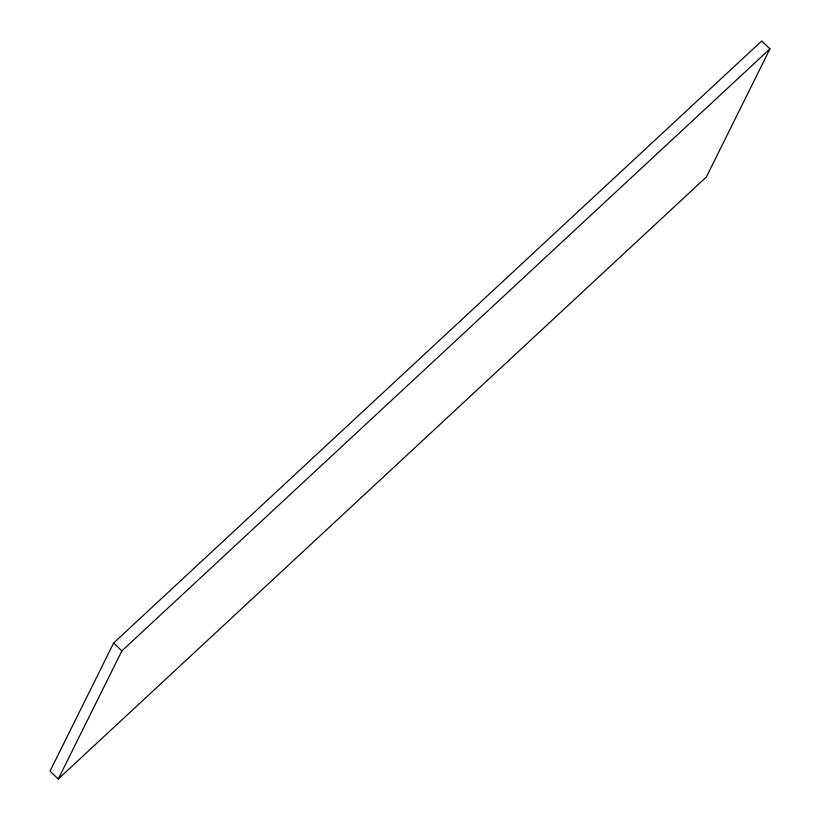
<?xml version="1.0" encoding="UTF-8"?>
<svg xmlns="http://www.w3.org/2000/svg" width="820" height="820" viewBox="0 0 820 820"><rect width="100%" height="100%" fill="white"/><g stroke="black" fill="none" stroke-linecap="round" stroke-linejoin="round"><path stroke-width="1.23" d="M113.642 643.003L50.04 771.138L58.281 779L706.358 176.997L769.959 48.862L761.718 41L113.642 643.003L121.883 650.865L58.281 779M121.883 650.865L769.959 48.862"/></g></svg>
